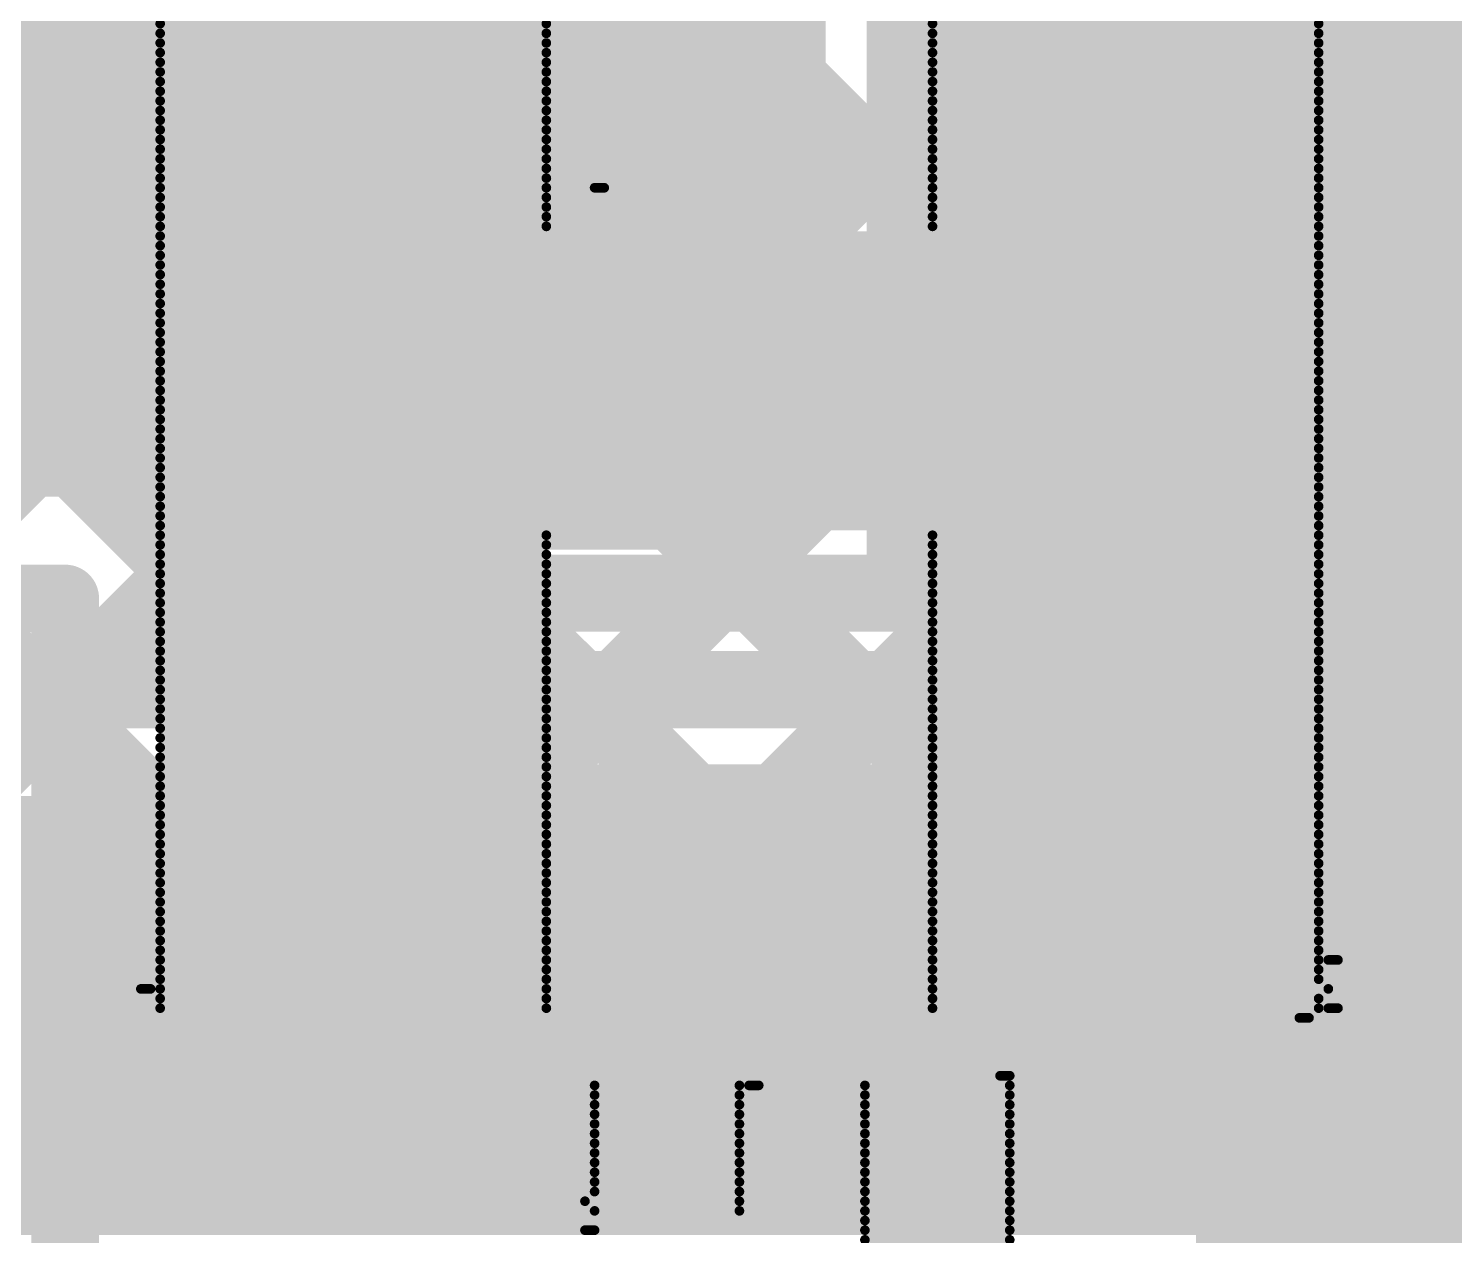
# Model space of a CAD drawing. Header units: millimetres. Extents: x 3.57 to 6.19, y 4.04 to 5.89.
# Drawn here: x 4.6362 to 4.7839, y 4.9235 to 5.0485 of the extents above; entities that cross this region are included whole.
import ezdxf

# ---------------------------------------------------------------- set-up
doc = ezdxf.new("R2010")
doc.units = ezdxf.units.MM
doc.header["$MEASUREMENT"] = 0
for name, color, linetype in [('BottomLayer', 5, 'Continuous'), ('BottomOverlay', 54, 'Continuous'), ('TopLayer', 1, 'Continuous'), ('TopOverlay', 2, 'Continuous'), ('TopPaste', 8, 'Continuous'), ('TopSolder', 216, 'Continuous')]:
    doc.layers.add(name, color=color, linetype=linetype)

# ---------------------------------------------------------------- blocks, each defined once
blk = doc.blocks.new('SOT_223_13')
at = {"layer": 'TopLayer'}
blk.add_solid([(0.07185, -0.1605), (0.10925, -0.1605), (0.07185, -0.07585), (0.10925, -0.07585)], dxfattribs=at)
at = {"layer": 'TopOverlay', "const_width": 0.007}
for points in [[(0.13045, 0.069), (0.13045, -0.068)], [(-0.12855, -0.068), (0.13045, -0.068)]]:
    blk.add_lwpolyline(points, dxfattribs=at)
at = {"layer": 'TopOverlay', "const_width": 0.0035}
blk.add_lwpolyline([(0.1287, -0.068, 1), (0.1322, -0.068, 1)], format="xyb", close=True, dxfattribs=at)
blk.add_lwpolyline([(0.1287, -0.068, 1), (0.1322, -0.068, 1)], format="xyb", close=True, dxfattribs=at)
at = {"layer": 'TopPaste'}
blk.add_solid([(0.07185, -0.1605), (0.10925, -0.1605), (0.07185, -0.07585), (0.10925, -0.07585)], dxfattribs=at)
at = {"layer": 'TopSolder'}
blk.add_solid([(0.06785, -0.1645), (0.11325, -0.1645), (0.06785, -0.07185), (0.11325, -0.07185)], dxfattribs=at)
blk = doc.blocks.new('BLM18AG121SN1D_36')
at = {"layer": 'TopLayer'}
for points in [[(-0.01575, -0.01701), (0.01575, -0.01701), (-0.01575, 0.01701), (0.01575, 0.01701)], [(0.03937, -0.01701), (0.07087, -0.01701), (0.03937, 0.01701), (0.07087, 0.01701)]]:
    blk.add_solid(points, dxfattribs=at)
at = {"layer": 'TopOverlay', "const_width": 0.01}
for points in [[(-0.022, -0.023), (-0.022, 0.023)], [(-0.022, 0.023), (0.077, 0.023)], [(0.077, -0.023), (0.077, 0.023)], [(-0.022, -0.023), (0.077, -0.023)]]:
    blk.add_lwpolyline(points, dxfattribs=at)
at = {"layer": 'TopOverlay', "const_width": 0.005}
for points in [[(-0.0245, 0.023, 1), (-0.0195, 0.023, 1)], [(-0.0245, 0.023, 1), (-0.0195, 0.023, 1)], [(0.0745, 0.023, 1), (0.0795, 0.023, 1)], [(0.0745, 0.023, 1), (0.0795, 0.023, 1)], [(-0.0245, -0.023, 1), (-0.0195, -0.023, 1)], [(-0.0245, -0.023, 1), (-0.0195, -0.023, 1)], [(0.0745, -0.023, 1), (0.0795, -0.023, 1)], [(0.0745, -0.023, 1), (0.0795, -0.023, 1)]]:
    blk.add_lwpolyline(points, format="xyb", close=True, dxfattribs=at)
at = {"layer": 'TopPaste'}
for points in [[(-0.01575, -0.01701), (0.01575, -0.01701), (-0.01575, 0.01701), (0.01575, 0.01701)], [(0.03937, -0.01701), (0.07087, -0.01701), (0.03937, 0.01701), (0.07087, 0.01701)]]:
    blk.add_solid(points, dxfattribs=at)
at = {"layer": 'TopSolder'}
for points in [[(-0.01975, -0.02101), (0.01975, -0.02101), (-0.01975, 0.02101), (0.01975, 0.02101)], [(0.03537, -0.02101), (0.07487, -0.02101), (0.03537, 0.02101), (0.07487, 0.02101)]]:
    blk.add_solid(points, dxfattribs=at)
blk = doc.blocks.new('C__0603_73')
at = {"layer": 'TopLayer'}
for points in [[(-0.045, 0.0175), (-0.045, -0.0175), (-0.015, 0.0175), (-0.015, -0.0175)], [(0.015, 0.0175), (0.015, -0.0175), (0.045, 0.0175), (0.045, -0.0175)]]:
    blk.add_solid(points, dxfattribs=at)
at = {"layer": 'TopOverlay', "const_width": 0.005}
for points in [[(-0.049, 0.021), (-0.049, -0.021)], [(-0.049, 0.021), (-0.018, 0.021)], [(0.018, 0.021), (0.049, 0.021)], [(0.049, 0.021), (0.049, -0.021)], [(-0.049, -0.021), (-0.018, -0.021)], [(0.018, -0.021), (0.049, -0.021)]]:
    blk.add_lwpolyline(points, dxfattribs=at)
at = {"layer": 'TopOverlay', "const_width": 0.0025}
for points in [[(-0.05025, 0.021, 1), (-0.04775, 0.021, 1)], [(-0.05025, 0.021, 1), (-0.04775, 0.021, 1)], [(-0.01925, 0.021, 1), (-0.01675, 0.021, 1)], [(0.01675, 0.021, 1), (0.01925, 0.021, 1)], [(0.04775, 0.021, 1), (0.05025, 0.021, 1)], [(0.04775, 0.021, 1), (0.05025, 0.021, 1)], [(-0.05025, -0.021, 1), (-0.04775, -0.021, 1)], [(-0.05025, -0.021, 1), (-0.04775, -0.021, 1)], [(-0.01925, -0.021, 1), (-0.01675, -0.021, 1)], [(0.01675, -0.021, 1), (0.01925, -0.021, 1)], [(0.04775, -0.021, 1), (0.05025, -0.021, 1)], [(0.04775, -0.021, 1), (0.05025, -0.021, 1)]]:
    blk.add_lwpolyline(points, format="xyb", close=True, dxfattribs=at)
at = {"layer": 'TopPaste'}
for points in [[(-0.045, 0.0175), (-0.045, -0.0175), (-0.015, 0.0175), (-0.015, -0.0175)], [(0.015, 0.0175), (0.015, -0.0175), (0.045, 0.0175), (0.045, -0.0175)]]:
    blk.add_solid(points, dxfattribs=at)
at = {"layer": 'TopSolder'}
for points in [[(-0.04736, 0.01986), (-0.04736, -0.01986), (-0.01264, 0.01986), (-0.01264, -0.01986)], [(0.01264, 0.01986), (0.01264, -0.01986), (0.04736, 0.01986), (0.04736, -0.01986)]]:
    blk.add_solid(points, dxfattribs=at)
blk = doc.blocks.new('C__0805_78')
at = {"layer": 'TopLayer'}
for points in [[(-0.06, -0.03), (-0.02, -0.03), (-0.06, 0.03), (-0.02, 0.03)], [(0.02, -0.03), (0.06, -0.03), (0.02, 0.03), (0.06, 0.03)]]:
    blk.add_solid(points, dxfattribs=at)
at = {"layer": 'TopOverlay', "const_width": 0.005}
for points in [[(-0.064, -0.034), (-0.064, 0.034)], [(-0.064, 0.034), (-0.024, 0.034)], [(0.024, 0.034), (0.064, 0.034)], [(0.064, -0.034), (0.064, 0.034)], [(-0.064, -0.034), (-0.024, -0.034)], [(0.024, -0.034), (0.064, -0.034)]]:
    blk.add_lwpolyline(points, dxfattribs=at)
at = {"layer": 'TopOverlay', "const_width": 0.0025}
for points in [[(-0.06525, 0.034, 1), (-0.06275, 0.034, 1)], [(-0.06525, 0.034, 1), (-0.06275, 0.034, 1)], [(-0.02525, 0.034, 1), (-0.02275, 0.034, 1)], [(0.02275, 0.034, 1), (0.02525, 0.034, 1)], [(0.06275, 0.034, 1), (0.06525, 0.034, 1)], [(0.06275, 0.034, 1), (0.06525, 0.034, 1)], [(-0.06525, -0.034, 1), (-0.06275, -0.034, 1)], [(-0.06525, -0.034, 1), (-0.06275, -0.034, 1)], [(-0.02525, -0.034, 1), (-0.02275, -0.034, 1)], [(0.02275, -0.034, 1), (0.02525, -0.034, 1)], [(0.06275, -0.034, 1), (0.06525, -0.034, 1)], [(0.06275, -0.034, 1), (0.06525, -0.034, 1)]]:
    blk.add_lwpolyline(points, format="xyb", close=True, dxfattribs=at)
at = {"layer": 'TopPaste'}
for points in [[(-0.06, -0.03), (-0.02, -0.03), (-0.06, 0.03), (-0.02, 0.03)], [(0.02, -0.03), (0.06, -0.03), (0.02, 0.03), (0.06, 0.03)]]:
    blk.add_solid(points, dxfattribs=at)
at = {"layer": 'TopSolder'}
for points in [[(-0.06276, -0.03276), (-0.01724, -0.03276), (-0.06276, 0.03276), (-0.01724, 0.03276)], [(0.01724, -0.03276), (0.06276, -0.03276), (0.01724, 0.03276), (0.06276, 0.03276)]]:
    blk.add_solid(points, dxfattribs=at)

msp = doc.modelspace()

# ---------------------------------------------------------------- linework, layer by layer
at = {"layer": 'BottomLayer'}
for points, const_width in [([(4.64837, 4.9595), (5.41615, 5.72728)], 0.008), ([(4.52813, 4.92411), (5.24219, 5.63817)], 0.008), ([(4.54227, 4.90996), (5.25094, 5.61863)], 0.008), ([(4.61969, 4.9591), (5.27334, 5.61275)], 0.008), ([(4.67666, 4.9595), (5.10918, 5.39202)], 0.008), ([(4.70494, 4.9595), (5.10729, 5.36185)], 0.008), ([(4.73323, 4.9595), (5.10729, 5.33356)], 0.008), ([(4.35944, 5.2855), (4.68544, 4.9595)], 0.008), ([(4.44429, 5.2855), (4.77029, 4.9595)], 0.008), ([(4.33394, 5.28271), (4.65715, 4.9595)], 0.008), ([(4.51853, 5.23955), (4.79858, 4.9595)], 0.008), ([(4.54686, 5.2395), (4.82686, 4.9595)], 0.008), ([(4.57514, 5.2395), (4.85514, 4.9595)], 0.008), ([(4.716, 5.138), (4.846, 5.008)], 0.025), ([(4.57228, 5.12923), (4.74201, 4.9595)], 0.008), ([(4.55871, 5.11451), (4.71372, 4.9595)], 0.008), ([(4.76151, 4.9595), (4.82496, 5.02295)], 0.008), ([(4.624, 4.9595), (4.87727, 4.9595)], 0.008), ([(4.624, 4.936), (4.887, 4.936)], 0.025)]:
    msp.add_lwpolyline(points, dxfattribs=dict(at, const_width=const_width))
for points, const_width in [([(4.64637, 4.9595, 1), (4.65037, 4.9595, 1)], 0.004), ([(4.65515, 4.9595, 1), (4.65915, 4.9595, 1)], 0.004), ([(4.67466, 4.9595, 1), (4.67866, 4.9595, 1)], 0.004), ([(4.68344, 4.9595, 1), (4.68744, 4.9595, 1)], 0.004), ([(4.70294, 4.9595, 1), (4.70694, 4.9595, 1)], 0.004), ([(4.71172, 4.9595, 1), (4.71572, 4.9595, 1)], 0.004), ([(4.73123, 4.9595, 1), (4.73523, 4.9595, 1)], 0.004), ([(4.74001, 4.9595, 1), (4.74401, 4.9595, 1)], 0.004), ([(4.75951, 4.9595, 1), (4.76351, 4.9595, 1)], 0.004), ([(4.76829, 4.9595, 1), (4.77229, 4.9595, 1)], 0.004), ([(4.61775, 4.936, 1), (4.63025, 4.936, 1)], 0.0125)]:
    msp.add_lwpolyline(points, format="xyb", close=True, dxfattribs=dict(at, const_width=const_width))
at = {"layer": 'BottomOverlay', "const_width": 0.001}
for points in [[(4.64983, 5.049), (4.68983, 5.049)], [(4.72983, 5.049), (4.76983, 5.049)], [(4.64983, 5.048), (4.68983, 5.048)], [(4.64983, 5.047), (4.68983, 5.047)], [(4.72983, 5.048), (4.76983, 5.048)], [(4.72983, 5.047), (4.76983, 5.047)], [(4.64983, 5.046), (4.68983, 5.046)], [(4.72983, 5.046), (4.76983, 5.046)], [(4.64983, 5.045), (4.68983, 5.045)], [(4.64983, 5.044), (4.68983, 5.044)], [(4.72983, 5.045), (4.76983, 5.045)], [(4.72983, 5.044), (4.76983, 5.044)], [(4.64983, 5.043), (4.68983, 5.043)], [(4.72983, 5.043), (4.76983, 5.043)], [(4.64983, 5.042), (4.68983, 5.042)], [(4.64983, 5.041), (4.68983, 5.041)], [(4.72983, 5.042), (4.76983, 5.042)], [(4.72983, 5.041), (4.76983, 5.041)], [(4.64983, 5.04), (4.68983, 5.04)], [(4.72983, 5.04), (4.76983, 5.04)], [(4.64983, 5.039), (4.68983, 5.039)], [(4.64983, 5.038), (4.68983, 5.038)], [(4.72983, 5.039), (4.76983, 5.039)], [(4.72983, 5.038), (4.76983, 5.038)], [(4.64983, 5.037), (4.68983, 5.037)], [(4.72983, 5.037), (4.76983, 5.037)], [(4.64983, 5.036), (4.68983, 5.036)], [(4.64983, 5.035), (4.68983, 5.035)], [(4.72983, 5.036), (4.76983, 5.036)], [(4.72983, 5.035), (4.76983, 5.035)], [(4.64983, 5.034), (4.68983, 5.034)], [(4.72983, 5.034), (4.76983, 5.034)], [(4.64983, 5.033), (4.68983, 5.033)], [(4.64983, 5.032), (4.68983, 5.032)], [(4.69483, 5.032), (4.69583, 5.032)], [(4.72983, 5.033), (4.76983, 5.033)], [(4.72983, 5.032), (4.76983, 5.032)], [(4.64983, 5.031), (4.68983, 5.031)], [(4.72983, 5.031), (4.76983, 5.031)], [(4.64983, 5.03), (4.68983, 5.03)], [(4.64983, 5.029), (4.68983, 5.029)], [(4.72983, 5.03), (4.76983, 5.03)], [(4.72983, 5.029), (4.76983, 5.029)], [(4.64983, 5.028), (4.68983, 5.028)], [(4.72983, 5.028), (4.76983, 5.028)], [(4.64983, 5.027), (4.76983, 5.027)], [(4.64983, 5.026), (4.76983, 5.026)], [(4.64983, 5.025), (4.76983, 5.025)], [(4.64983, 5.024), (4.76983, 5.024)], [(4.64983, 5.023), (4.76983, 5.023)], [(4.64983, 5.022), (4.76983, 5.022)], [(4.64983, 5.021), (4.76983, 5.021)], [(4.64983, 5.02), (4.76983, 5.02)], [(4.64983, 5.019), (4.76983, 5.019)], [(4.64983, 5.018), (4.76983, 5.018)], [(4.64983, 5.017), (4.76983, 5.017)], [(4.64983, 5.016), (4.76983, 5.016)], [(4.64983, 5.015), (4.76983, 5.015)], [(4.64983, 5.014), (4.76983, 5.014)], [(4.64983, 5.013), (4.76983, 5.013)], [(4.64983, 5.012), (4.76983, 5.012)], [(4.64983, 5.011), (4.76983, 5.011)], [(4.64983, 5.01), (4.76983, 5.01)], [(4.64983, 5.009), (4.76983, 5.009)], [(4.64983, 5.008), (4.76983, 5.008)], [(4.64983, 5.007), (4.76983, 5.007)], [(4.64983, 5.006), (4.76983, 5.006)], [(4.64983, 5.005), (4.76983, 5.005)], [(4.64983, 5.004), (4.76983, 5.004)], [(4.64983, 5.003), (4.76983, 5.003)], [(4.64983, 5.002), (4.76983, 5.002)], [(4.64983, 5.001), (4.76983, 5.001)], [(4.64983, 5), (4.76983, 5)], [(4.64983, 4.999), (4.76983, 4.999)], [(4.64983, 4.998), (4.76983, 4.998)], [(4.64983, 4.997), (4.76983, 4.997)], [(4.64983, 4.996), (4.68983, 4.996)], [(4.64983, 4.995), (4.68983, 4.995)], [(4.72983, 4.996), (4.76983, 4.996)], [(4.72983, 4.995), (4.76983, 4.995)], [(4.64983, 4.994), (4.68983, 4.994)], [(4.72983, 4.994), (4.76983, 4.994)], [(4.64983, 4.993), (4.68983, 4.993)], [(4.64983, 4.992), (4.68983, 4.992)], [(4.72983, 4.993), (4.76983, 4.993)], [(4.72983, 4.992), (4.76983, 4.992)], [(4.64983, 4.991), (4.68983, 4.991)], [(4.72983, 4.991), (4.76983, 4.991)], [(4.64983, 4.99), (4.68983, 4.99)], [(4.64983, 4.989), (4.68983, 4.989)], [(4.72983, 4.99), (4.76983, 4.99)], [(4.72983, 4.989), (4.76983, 4.989)], [(4.64983, 4.988), (4.68983, 4.988)], [(4.72983, 4.988), (4.76983, 4.988)], [(4.64983, 4.987), (4.68983, 4.987)], [(4.72983, 4.987), (4.76983, 4.987)], [(4.64983, 4.986), (4.68983, 4.986)], [(4.64983, 4.985), (4.68983, 4.985)], [(4.72983, 4.986), (4.76983, 4.986)], [(4.72983, 4.985), (4.76983, 4.985)], [(4.64983, 4.984), (4.68983, 4.984)], [(4.72983, 4.984), (4.76983, 4.984)], [(4.64983, 4.983), (4.68983, 4.983)], [(4.64983, 4.982), (4.68983, 4.982)], [(4.72983, 4.983), (4.76983, 4.983)], [(4.72983, 4.982), (4.76983, 4.982)], [(4.64983, 4.981), (4.68983, 4.981)], [(4.72983, 4.981), (4.76983, 4.981)], [(4.64983, 4.98), (4.68983, 4.98)], [(4.64983, 4.979), (4.68983, 4.979)], [(4.72983, 4.98), (4.76983, 4.98)], [(4.72983, 4.979), (4.76983, 4.979)], [(4.64983, 4.978), (4.68983, 4.978)], [(4.72983, 4.978), (4.76983, 4.978)], [(4.64983, 4.977), (4.68983, 4.977)], [(4.64983, 4.976), (4.68983, 4.976)], [(4.72983, 4.977), (4.76983, 4.977)], [(4.72983, 4.976), (4.76983, 4.976)], [(4.64983, 4.975), (4.68983, 4.975)], [(4.72983, 4.975), (4.76983, 4.975)], [(4.64983, 4.974), (4.68983, 4.974)], [(4.64983, 4.973), (4.68983, 4.973)], [(4.72983, 4.974), (4.76983, 4.974)], [(4.72983, 4.973), (4.76983, 4.973)], [(4.64983, 4.972), (4.68983, 4.972)], [(4.72983, 4.972), (4.76983, 4.972)], [(4.64983, 4.971), (4.68983, 4.971)], [(4.64983, 4.97), (4.68983, 4.97)], [(4.72983, 4.971), (4.76983, 4.971)], [(4.72983, 4.97), (4.76983, 4.97)], [(4.64983, 4.969), (4.68983, 4.969)], [(4.72983, 4.969), (4.76983, 4.969)], [(4.64983, 4.968), (4.68983, 4.968)], [(4.64983, 4.967), (4.68983, 4.967)], [(4.72983, 4.968), (4.76983, 4.968)], [(4.72983, 4.967), (4.76983, 4.967)], [(4.64983, 4.966), (4.68983, 4.966)], [(4.72983, 4.966), (4.76983, 4.966)], [(4.64983, 4.965), (4.68983, 4.965)], [(4.64983, 4.964), (4.68983, 4.964)], [(4.72983, 4.965), (4.76983, 4.965)], [(4.72983, 4.964), (4.76983, 4.964)], [(4.64983, 4.963), (4.68983, 4.963)], [(4.72983, 4.963), (4.76983, 4.963)], [(4.64983, 4.962), (4.68983, 4.962)], [(4.64983, 4.961), (4.68983, 4.961)], [(4.72983, 4.962), (4.76983, 4.962)], [(4.72983, 4.961), (4.76983, 4.961)], [(4.64983, 4.96), (4.68983, 4.96)], [(4.72983, 4.96), (4.76983, 4.96)], [(4.64983, 4.959), (4.68983, 4.959)], [(4.64983, 4.958), (4.68983, 4.958)], [(4.72983, 4.959), (4.76983, 4.959)], [(4.72983, 4.958), (4.76983, 4.958)], [(4.64983, 4.957), (4.68983, 4.957)], [(4.72983, 4.957), (4.76983, 4.957)], [(4.64983, 4.956), (4.68983, 4.956)], [(4.64983, 4.955), (4.68983, 4.955)], [(4.72983, 4.956), (4.76983, 4.956)], [(4.72983, 4.955), (4.76983, 4.955)], [(4.64983, 4.954), (4.68983, 4.954)], [(4.72983, 4.954), (4.76983, 4.954)], [(4.64983, 4.953), (4.68983, 4.953)], [(4.72983, 4.953), (4.76983, 4.953)], [(4.64983, 4.952), (4.68983, 4.952)], [(4.64983, 4.951), (4.68983, 4.951)], [(4.72983, 4.952), (4.76983, 4.952)], [(4.72983, 4.951), (4.76983, 4.951)], [(4.77083, 4.952), (4.77183, 4.952)], [(4.64983, 4.95), (4.68983, 4.95)], [(4.72983, 4.95), (4.76983, 4.95)], [(4.64783, 4.949), (4.64883, 4.949)], [(4.64983, 4.949), (4.68983, 4.949)], [(4.64983, 4.948), (4.68983, 4.948)], [(4.72983, 4.949), (4.77083, 4.949)], [(4.72983, 4.948), (4.76983, 4.948)], [(4.64983, 4.947), (4.68983, 4.947)], [(4.72983, 4.947), (4.76983, 4.947)], [(4.77083, 4.947), (4.77183, 4.947)], [(4.76783, 4.946), (4.76883, 4.946)], [(4.69483, 4.939), (4.70983, 4.939)], [(4.71083, 4.939), (4.71183, 4.939)], [(4.72283, 4.939), (4.73783, 4.939)], [(4.73683, 4.94), (4.73783, 4.94)], [(4.69483, 4.938), (4.70983, 4.938)], [(4.72283, 4.938), (4.73783, 4.938)], [(4.69483, 4.937), (4.70983, 4.937)], [(4.69483, 4.936), (4.70983, 4.936)], [(4.72283, 4.937), (4.73783, 4.937)], [(4.72283, 4.936), (4.73783, 4.936)], [(4.69483, 4.935), (4.70983, 4.935)], [(4.72283, 4.935), (4.73783, 4.935)], [(4.69483, 4.934), (4.70983, 4.934)], [(4.69483, 4.933), (4.70983, 4.933)], [(4.72283, 4.934), (4.73783, 4.934)], [(4.72283, 4.933), (4.73783, 4.933)], [(4.69483, 4.932), (4.70983, 4.932)], [(4.72283, 4.932), (4.73783, 4.932)], [(4.69483, 4.931), (4.70983, 4.931)], [(4.69483, 4.93), (4.70983, 4.93)], [(4.72283, 4.931), (4.73783, 4.931)], [(4.72283, 4.93), (4.73783, 4.93)], [(4.69483, 4.929), (4.70983, 4.929)], [(4.72283, 4.929), (4.73783, 4.929)], [(4.69383, 4.927), (4.70983, 4.927)], [(4.69483, 4.928), (4.70983, 4.928)], [(4.72283, 4.928), (4.73783, 4.928)], [(4.72283, 4.927), (4.73783, 4.927)], [(4.69483, 4.926), (4.70983, 4.926)], [(4.72283, 4.926), (4.73783, 4.926)], [(4.69383, 4.924), (4.69483, 4.924)], [(4.72283, 4.925), (4.73783, 4.925)], [(4.72283, 4.924), (4.73783, 4.924)], [(4.72283, 4.923), (4.73783, 4.923)]]:
    msp.add_lwpolyline(points, dxfattribs=at)
at = {"layer": 'BottomOverlay', "const_width": 0.0005}
for points in [[(4.64958, 5.049, 1), (4.65008, 5.049, 1)], [(4.68958, 5.049, 1), (4.69008, 5.049, 1)], [(4.72958, 5.049, 1), (4.73008, 5.049, 1)], [(4.76958, 5.049, 1), (4.77008, 5.049, 1)], [(4.64958, 5.048, 1), (4.65008, 5.048, 1)], [(4.64958, 5.047, 1), (4.65008, 5.047, 1)], [(4.68958, 5.048, 1), (4.69008, 5.048, 1)], [(4.68958, 5.047, 1), (4.69008, 5.047, 1)], [(4.72958, 5.048, 1), (4.73008, 5.048, 1)], [(4.72958, 5.047, 1), (4.73008, 5.047, 1)], [(4.76958, 5.048, 1), (4.77008, 5.048, 1)], [(4.76958, 5.047, 1), (4.77008, 5.047, 1)], [(4.64958, 5.046, 1), (4.65008, 5.046, 1)], [(4.68958, 5.046, 1), (4.69008, 5.046, 1)], [(4.72958, 5.046, 1), (4.73008, 5.046, 1)], [(4.76958, 5.046, 1), (4.77008, 5.046, 1)], [(4.64958, 5.045, 1), (4.65008, 5.045, 1)], [(4.64958, 5.044, 1), (4.65008, 5.044, 1)], [(4.68958, 5.045, 1), (4.69008, 5.045, 1)], [(4.68958, 5.044, 1), (4.69008, 5.044, 1)], [(4.72958, 5.045, 1), (4.73008, 5.045, 1)], [(4.72958, 5.044, 1), (4.73008, 5.044, 1)], [(4.76958, 5.045, 1), (4.77008, 5.045, 1)], [(4.76958, 5.044, 1), (4.77008, 5.044, 1)], [(4.64958, 5.043, 1), (4.65008, 5.043, 1)], [(4.68958, 5.043, 1), (4.69008, 5.043, 1)], [(4.72958, 5.043, 1), (4.73008, 5.043, 1)], [(4.76958, 5.043, 1), (4.77008, 5.043, 1)], [(4.64958, 5.042, 1), (4.65008, 5.042, 1)], [(4.64958, 5.041, 1), (4.65008, 5.041, 1)], [(4.68958, 5.042, 1), (4.69008, 5.042, 1)], [(4.68958, 5.041, 1), (4.69008, 5.041, 1)], [(4.72958, 5.042, 1), (4.73008, 5.042, 1)], [(4.72958, 5.041, 1), (4.73008, 5.041, 1)], [(4.76958, 5.042, 1), (4.77008, 5.042, 1)], [(4.76958, 5.041, 1), (4.77008, 5.041, 1)], [(4.64958, 5.04, 1), (4.65008, 5.04, 1)], [(4.68958, 5.04, 1), (4.69008, 5.04, 1)], [(4.72958, 5.04, 1), (4.73008, 5.04, 1)], [(4.76958, 5.04, 1), (4.77008, 5.04, 1)], [(4.64958, 5.039, 1), (4.65008, 5.039, 1)], [(4.64958, 5.038, 1), (4.65008, 5.038, 1)], [(4.68958, 5.039, 1), (4.69008, 5.039, 1)], [(4.68958, 5.038, 1), (4.69008, 5.038, 1)], [(4.72958, 5.039, 1), (4.73008, 5.039, 1)], [(4.72958, 5.038, 1), (4.73008, 5.038, 1)], [(4.76958, 5.039, 1), (4.77008, 5.039, 1)], [(4.76958, 5.038, 1), (4.77008, 5.038, 1)], [(4.64958, 5.037, 1), (4.65008, 5.037, 1)], [(4.68958, 5.037, 1), (4.69008, 5.037, 1)], [(4.72958, 5.037, 1), (4.73008, 5.037, 1)], [(4.76958, 5.037, 1), (4.77008, 5.037, 1)], [(4.64958, 5.036, 1), (4.65008, 5.036, 1)], [(4.64958, 5.035, 1), (4.65008, 5.035, 1)], [(4.68958, 5.036, 1), (4.69008, 5.036, 1)], [(4.68958, 5.035, 1), (4.69008, 5.035, 1)], [(4.72958, 5.036, 1), (4.73008, 5.036, 1)], [(4.72958, 5.035, 1), (4.73008, 5.035, 1)], [(4.76958, 5.036, 1), (4.77008, 5.036, 1)], [(4.76958, 5.035, 1), (4.77008, 5.035, 1)], [(4.64958, 5.034, 1), (4.65008, 5.034, 1)], [(4.68958, 5.034, 1), (4.69008, 5.034, 1)], [(4.72958, 5.034, 1), (4.73008, 5.034, 1)], [(4.76958, 5.034, 1), (4.77008, 5.034, 1)], [(4.64958, 5.033, 1), (4.65008, 5.033, 1)], [(4.64958, 5.032, 1), (4.65008, 5.032, 1)], [(4.68958, 5.033, 1), (4.69008, 5.033, 1)], [(4.68958, 5.032, 1), (4.69008, 5.032, 1)], [(4.69458, 5.032, 1), (4.69508, 5.032, 1)], [(4.69558, 5.032, 1), (4.69608, 5.032, 1)], [(4.72958, 5.033, 1), (4.73008, 5.033, 1)], [(4.72958, 5.032, 1), (4.73008, 5.032, 1)], [(4.76958, 5.033, 1), (4.77008, 5.033, 1)], [(4.76958, 5.032, 1), (4.77008, 5.032, 1)], [(4.64958, 5.031, 1), (4.65008, 5.031, 1)], [(4.68958, 5.031, 1), (4.69008, 5.031, 1)], [(4.72958, 5.031, 1), (4.73008, 5.031, 1)], [(4.76958, 5.031, 1), (4.77008, 5.031, 1)], [(4.64958, 5.03, 1), (4.65008, 5.03, 1)], [(4.64958, 5.029, 1), (4.65008, 5.029, 1)], [(4.68958, 5.03, 1), (4.69008, 5.03, 1)], [(4.68958, 5.029, 1), (4.69008, 5.029, 1)], [(4.72958, 5.03, 1), (4.73008, 5.03, 1)], [(4.72958, 5.029, 1), (4.73008, 5.029, 1)], [(4.76958, 5.03, 1), (4.77008, 5.03, 1)], [(4.76958, 5.029, 1), (4.77008, 5.029, 1)], [(4.64958, 5.028, 1), (4.65008, 5.028, 1)], [(4.68958, 5.028, 1), (4.69008, 5.028, 1)], [(4.72958, 5.028, 1), (4.73008, 5.028, 1)], [(4.76958, 5.028, 1), (4.77008, 5.028, 1)], [(4.64958, 5.027, 1), (4.65008, 5.027, 1)], [(4.64958, 5.026, 1), (4.65008, 5.026, 1)], [(4.76958, 5.027, 1), (4.77008, 5.027, 1)], [(4.76958, 5.026, 1), (4.77008, 5.026, 1)], [(4.64958, 5.025, 1), (4.65008, 5.025, 1)], [(4.76958, 5.025, 1), (4.77008, 5.025, 1)], [(4.64958, 5.024, 1), (4.65008, 5.024, 1)], [(4.64958, 5.023, 1), (4.65008, 5.023, 1)], [(4.76958, 5.024, 1), (4.77008, 5.024, 1)], [(4.76958, 5.023, 1), (4.77008, 5.023, 1)], [(4.64958, 5.022, 1), (4.65008, 5.022, 1)], [(4.76958, 5.022, 1), (4.77008, 5.022, 1)], [(4.64958, 5.021, 1), (4.65008, 5.021, 1)], [(4.64958, 5.02, 1), (4.65008, 5.02, 1)], [(4.76958, 5.021, 1), (4.77008, 5.021, 1)], [(4.76958, 5.02, 1), (4.77008, 5.02, 1)], [(4.64958, 5.019, 1), (4.65008, 5.019, 1)], [(4.76958, 5.019, 1), (4.77008, 5.019, 1)], [(4.64958, 5.018, 1), (4.65008, 5.018, 1)], [(4.76958, 5.018, 1), (4.77008, 5.018, 1)], [(4.64958, 5.017, 1), (4.65008, 5.017, 1)], [(4.64958, 5.016, 1), (4.65008, 5.016, 1)], [(4.76958, 5.017, 1), (4.77008, 5.017, 1)], [(4.76958, 5.016, 1), (4.77008, 5.016, 1)], [(4.64958, 5.015, 1), (4.65008, 5.015, 1)], [(4.76958, 5.015, 1), (4.77008, 5.015, 1)], [(4.64958, 5.014, 1), (4.65008, 5.014, 1)], [(4.64958, 5.013, 1), (4.65008, 5.013, 1)], [(4.76958, 5.014, 1), (4.77008, 5.014, 1)], [(4.76958, 5.013, 1), (4.77008, 5.013, 1)], [(4.64958, 5.012, 1), (4.65008, 5.012, 1)], [(4.76958, 5.012, 1), (4.77008, 5.012, 1)], [(4.64958, 5.011, 1), (4.65008, 5.011, 1)], [(4.64958, 5.01, 1), (4.65008, 5.01, 1)], [(4.76958, 5.011, 1), (4.77008, 5.011, 1)], [(4.76958, 5.01, 1), (4.77008, 5.01, 1)], [(4.64958, 5.009, 1), (4.65008, 5.009, 1)], [(4.76958, 5.009, 1), (4.77008, 5.009, 1)], [(4.64958, 5.008, 1), (4.65008, 5.008, 1)], [(4.64958, 5.007, 1), (4.65008, 5.007, 1)], [(4.76958, 5.008, 1), (4.77008, 5.008, 1)], [(4.76958, 5.007, 1), (4.77008, 5.007, 1)], [(4.64958, 5.006, 1), (4.65008, 5.006, 1)], [(4.76958, 5.006, 1), (4.77008, 5.006, 1)], [(4.64958, 5.005, 1), (4.65008, 5.005, 1)], [(4.64958, 5.004, 1), (4.65008, 5.004, 1)], [(4.76958, 5.005, 1), (4.77008, 5.005, 1)], [(4.76958, 5.004, 1), (4.77008, 5.004, 1)], [(4.64958, 5.003, 1), (4.65008, 5.003, 1)], [(4.76958, 5.003, 1), (4.77008, 5.003, 1)], [(4.64958, 5.002, 1), (4.65008, 5.002, 1)], [(4.64958, 5.001, 1), (4.65008, 5.001, 1)], [(4.76958, 5.002, 1), (4.77008, 5.002, 1)], [(4.76958, 5.001, 1), (4.77008, 5.001, 1)], [(4.64958, 5, 1), (4.65008, 5, 1)], [(4.76958, 5, 1), (4.77008, 5, 1)], [(4.64958, 4.999, 1), (4.65008, 4.999, 1)], [(4.64958, 4.998, 1), (4.65008, 4.998, 1)], [(4.76958, 4.999, 1), (4.77008, 4.999, 1)], [(4.76958, 4.998, 1), (4.77008, 4.998, 1)], [(4.64958, 4.997, 1), (4.65008, 4.997, 1)], [(4.76958, 4.997, 1), (4.77008, 4.997, 1)], [(4.64958, 4.996, 1), (4.65008, 4.996, 1)], [(4.64958, 4.995, 1), (4.65008, 4.995, 1)], [(4.68958, 4.996, 1), (4.69008, 4.996, 1)], [(4.68958, 4.995, 1), (4.69008, 4.995, 1)], [(4.72958, 4.996, 1), (4.73008, 4.996, 1)], [(4.72958, 4.995, 1), (4.73008, 4.995, 1)], [(4.76958, 4.996, 1), (4.77008, 4.996, 1)], [(4.76958, 4.995, 1), (4.77008, 4.995, 1)], [(4.64958, 4.994, 1), (4.65008, 4.994, 1)], [(4.68958, 4.994, 1), (4.69008, 4.994, 1)], [(4.72958, 4.994, 1), (4.73008, 4.994, 1)], [(4.76958, 4.994, 1), (4.77008, 4.994, 1)], [(4.64958, 4.993, 1), (4.65008, 4.993, 1)], [(4.64958, 4.992, 1), (4.65008, 4.992, 1)], [(4.68958, 4.993, 1), (4.69008, 4.993, 1)], [(4.68958, 4.992, 1), (4.69008, 4.992, 1)], [(4.72958, 4.993, 1), (4.73008, 4.993, 1)], [(4.72958, 4.992, 1), (4.73008, 4.992, 1)], [(4.76958, 4.993, 1), (4.77008, 4.993, 1)], [(4.76958, 4.992, 1), (4.77008, 4.992, 1)], [(4.64958, 4.991, 1), (4.65008, 4.991, 1)], [(4.68958, 4.991, 1), (4.69008, 4.991, 1)], [(4.72958, 4.991, 1), (4.73008, 4.991, 1)], [(4.76958, 4.991, 1), (4.77008, 4.991, 1)], [(4.64958, 4.99, 1), (4.65008, 4.99, 1)], [(4.64958, 4.989, 1), (4.65008, 4.989, 1)], [(4.68958, 4.99, 1), (4.69008, 4.99, 1)], [(4.68958, 4.989, 1), (4.69008, 4.989, 1)], [(4.72958, 4.99, 1), (4.73008, 4.99, 1)], [(4.72958, 4.989, 1), (4.73008, 4.989, 1)], [(4.76958, 4.99, 1), (4.77008, 4.99, 1)], [(4.76958, 4.989, 1), (4.77008, 4.989, 1)], [(4.64958, 4.988, 1), (4.65008, 4.988, 1)], [(4.68958, 4.988, 1), (4.69008, 4.988, 1)], [(4.72958, 4.988, 1), (4.73008, 4.988, 1)], [(4.76958, 4.988, 1), (4.77008, 4.988, 1)], [(4.64958, 4.987, 1), (4.65008, 4.987, 1)], [(4.68958, 4.987, 1), (4.69008, 4.987, 1)], [(4.72958, 4.987, 1), (4.73008, 4.987, 1)], [(4.76958, 4.987, 1), (4.77008, 4.987, 1)], [(4.64958, 4.986, 1), (4.65008, 4.986, 1)], [(4.64958, 4.985, 1), (4.65008, 4.985, 1)], [(4.68958, 4.986, 1), (4.69008, 4.986, 1)], [(4.68958, 4.985, 1), (4.69008, 4.985, 1)], [(4.72958, 4.986, 1), (4.73008, 4.986, 1)], [(4.72958, 4.985, 1), (4.73008, 4.985, 1)], [(4.76958, 4.986, 1), (4.77008, 4.986, 1)], [(4.76958, 4.985, 1), (4.77008, 4.985, 1)], [(4.64958, 4.984, 1), (4.65008, 4.984, 1)], [(4.68958, 4.984, 1), (4.69008, 4.984, 1)], [(4.72958, 4.984, 1), (4.73008, 4.984, 1)], [(4.76958, 4.984, 1), (4.77008, 4.984, 1)], [(4.64958, 4.983, 1), (4.65008, 4.983, 1)], [(4.64958, 4.982, 1), (4.65008, 4.982, 1)], [(4.68958, 4.983, 1), (4.69008, 4.983, 1)], [(4.68958, 4.982, 1), (4.69008, 4.982, 1)], [(4.72958, 4.983, 1), (4.73008, 4.983, 1)], [(4.72958, 4.982, 1), (4.73008, 4.982, 1)], [(4.76958, 4.983, 1), (4.77008, 4.983, 1)], [(4.76958, 4.982, 1), (4.77008, 4.982, 1)], [(4.64958, 4.981, 1), (4.65008, 4.981, 1)], [(4.68958, 4.981, 1), (4.69008, 4.981, 1)], [(4.72958, 4.981, 1), (4.73008, 4.981, 1)], [(4.76958, 4.981, 1), (4.77008, 4.981, 1)], [(4.64958, 4.98, 1), (4.65008, 4.98, 1)], [(4.64958, 4.979, 1), (4.65008, 4.979, 1)], [(4.68958, 4.98, 1), (4.69008, 4.98, 1)], [(4.68958, 4.979, 1), (4.69008, 4.979, 1)], [(4.72958, 4.98, 1), (4.73008, 4.98, 1)], [(4.72958, 4.979, 1), (4.73008, 4.979, 1)], [(4.76958, 4.98, 1), (4.77008, 4.98, 1)], [(4.76958, 4.979, 1), (4.77008, 4.979, 1)], [(4.64958, 4.978, 1), (4.65008, 4.978, 1)], [(4.68958, 4.978, 1), (4.69008, 4.978, 1)], [(4.72958, 4.978, 1), (4.73008, 4.978, 1)], [(4.76958, 4.978, 1), (4.77008, 4.978, 1)], [(4.64958, 4.977, 1), (4.65008, 4.977, 1)], [(4.64958, 4.976, 1), (4.65008, 4.976, 1)], [(4.68958, 4.977, 1), (4.69008, 4.977, 1)], [(4.68958, 4.976, 1), (4.69008, 4.976, 1)], [(4.72958, 4.977, 1), (4.73008, 4.977, 1)], [(4.72958, 4.976, 1), (4.73008, 4.976, 1)], [(4.76958, 4.977, 1), (4.77008, 4.977, 1)], [(4.76958, 4.976, 1), (4.77008, 4.976, 1)], [(4.64958, 4.975, 1), (4.65008, 4.975, 1)], [(4.68958, 4.975, 1), (4.69008, 4.975, 1)], [(4.72958, 4.975, 1), (4.73008, 4.975, 1)], [(4.76958, 4.975, 1), (4.77008, 4.975, 1)], [(4.64958, 4.974, 1), (4.65008, 4.974, 1)], [(4.64958, 4.973, 1), (4.65008, 4.973, 1)], [(4.68958, 4.974, 1), (4.69008, 4.974, 1)], [(4.68958, 4.973, 1), (4.69008, 4.973, 1)], [(4.72958, 4.974, 1), (4.73008, 4.974, 1)], [(4.72958, 4.973, 1), (4.73008, 4.973, 1)], [(4.76958, 4.974, 1), (4.77008, 4.974, 1)], [(4.76958, 4.973, 1), (4.77008, 4.973, 1)], [(4.64958, 4.972, 1), (4.65008, 4.972, 1)], [(4.68958, 4.972, 1), (4.69008, 4.972, 1)], [(4.72958, 4.972, 1), (4.73008, 4.972, 1)], [(4.76958, 4.972, 1), (4.77008, 4.972, 1)], [(4.64958, 4.971, 1), (4.65008, 4.971, 1)], [(4.64958, 4.97, 1), (4.65008, 4.97, 1)], [(4.68958, 4.971, 1), (4.69008, 4.971, 1)], [(4.68958, 4.97, 1), (4.69008, 4.97, 1)], [(4.72958, 4.971, 1), (4.73008, 4.971, 1)], [(4.72958, 4.97, 1), (4.73008, 4.97, 1)], [(4.76958, 4.971, 1), (4.77008, 4.971, 1)], [(4.76958, 4.97, 1), (4.77008, 4.97, 1)], [(4.64958, 4.969, 1), (4.65008, 4.969, 1)], [(4.68958, 4.969, 1), (4.69008, 4.969, 1)], [(4.72958, 4.969, 1), (4.73008, 4.969, 1)], [(4.76958, 4.969, 1), (4.77008, 4.969, 1)], [(4.64958, 4.968, 1), (4.65008, 4.968, 1)], [(4.64958, 4.967, 1), (4.65008, 4.967, 1)], [(4.68958, 4.968, 1), (4.69008, 4.968, 1)], [(4.68958, 4.967, 1), (4.69008, 4.967, 1)], [(4.72958, 4.968, 1), (4.73008, 4.968, 1)], [(4.72958, 4.967, 1), (4.73008, 4.967, 1)], [(4.76958, 4.968, 1), (4.77008, 4.968, 1)], [(4.76958, 4.967, 1), (4.77008, 4.967, 1)], [(4.64958, 4.966, 1), (4.65008, 4.966, 1)], [(4.68958, 4.966, 1), (4.69008, 4.966, 1)], [(4.72958, 4.966, 1), (4.73008, 4.966, 1)], [(4.76958, 4.966, 1), (4.77008, 4.966, 1)], [(4.64958, 4.965, 1), (4.65008, 4.965, 1)], [(4.64958, 4.964, 1), (4.65008, 4.964, 1)], [(4.68958, 4.965, 1), (4.69008, 4.965, 1)], [(4.68958, 4.964, 1), (4.69008, 4.964, 1)], [(4.72958, 4.965, 1), (4.73008, 4.965, 1)], [(4.72958, 4.964, 1), (4.73008, 4.964, 1)], [(4.76958, 4.965, 1), (4.77008, 4.965, 1)], [(4.76958, 4.964, 1), (4.77008, 4.964, 1)], [(4.64958, 4.963, 1), (4.65008, 4.963, 1)], [(4.68958, 4.963, 1), (4.69008, 4.963, 1)], [(4.72958, 4.963, 1), (4.73008, 4.963, 1)], [(4.76958, 4.963, 1), (4.77008, 4.963, 1)], [(4.64958, 4.962, 1), (4.65008, 4.962, 1)], [(4.64958, 4.961, 1), (4.65008, 4.961, 1)], [(4.68958, 4.962, 1), (4.69008, 4.962, 1)], [(4.68958, 4.961, 1), (4.69008, 4.961, 1)], [(4.72958, 4.962, 1), (4.73008, 4.962, 1)], [(4.72958, 4.961, 1), (4.73008, 4.961, 1)], [(4.76958, 4.962, 1), (4.77008, 4.962, 1)], [(4.76958, 4.961, 1), (4.77008, 4.961, 1)], [(4.64958, 4.96, 1), (4.65008, 4.96, 1)], [(4.68958, 4.96, 1), (4.69008, 4.96, 1)], [(4.72958, 4.96, 1), (4.73008, 4.96, 1)], [(4.76958, 4.96, 1), (4.77008, 4.96, 1)], [(4.64958, 4.959, 1), (4.65008, 4.959, 1)], [(4.64958, 4.958, 1), (4.65008, 4.958, 1)], [(4.68958, 4.959, 1), (4.69008, 4.959, 1)], [(4.68958, 4.958, 1), (4.69008, 4.958, 1)], [(4.72958, 4.959, 1), (4.73008, 4.959, 1)], [(4.72958, 4.958, 1), (4.73008, 4.958, 1)], [(4.76958, 4.959, 1), (4.77008, 4.959, 1)], [(4.76958, 4.958, 1), (4.77008, 4.958, 1)], [(4.64958, 4.957, 1), (4.65008, 4.957, 1)], [(4.68958, 4.957, 1), (4.69008, 4.957, 1)], [(4.72958, 4.957, 1), (4.73008, 4.957, 1)], [(4.76958, 4.957, 1), (4.77008, 4.957, 1)], [(4.64958, 4.956, 1), (4.65008, 4.956, 1)], [(4.64958, 4.955, 1), (4.65008, 4.955, 1)], [(4.68958, 4.956, 1), (4.69008, 4.956, 1)], [(4.68958, 4.955, 1), (4.69008, 4.955, 1)], [(4.72958, 4.956, 1), (4.73008, 4.956, 1)], [(4.72958, 4.955, 1), (4.73008, 4.955, 1)], [(4.76958, 4.956, 1), (4.77008, 4.956, 1)], [(4.76958, 4.955, 1), (4.77008, 4.955, 1)], [(4.64958, 4.954, 1), (4.65008, 4.954, 1)], [(4.68958, 4.954, 1), (4.69008, 4.954, 1)], [(4.72958, 4.954, 1), (4.73008, 4.954, 1)], [(4.76958, 4.954, 1), (4.77008, 4.954, 1)], [(4.64958, 4.953, 1), (4.65008, 4.953, 1)], [(4.68958, 4.953, 1), (4.69008, 4.953, 1)], [(4.72958, 4.953, 1), (4.73008, 4.953, 1)], [(4.76958, 4.953, 1), (4.77008, 4.953, 1)], [(4.64958, 4.952, 1), (4.65008, 4.952, 1)], [(4.64958, 4.951, 1), (4.65008, 4.951, 1)], [(4.68958, 4.952, 1), (4.69008, 4.952, 1)], [(4.68958, 4.951, 1), (4.69008, 4.951, 1)], [(4.72958, 4.952, 1), (4.73008, 4.952, 1)], [(4.72958, 4.951, 1), (4.73008, 4.951, 1)], [(4.76958, 4.952, 1), (4.77008, 4.952, 1)], [(4.76958, 4.951, 1), (4.77008, 4.951, 1)], [(4.77058, 4.952, 1), (4.77108, 4.952, 1)], [(4.77158, 4.952, 1), (4.77208, 4.952, 1)], [(4.64958, 4.95, 1), (4.65008, 4.95, 1)], [(4.68958, 4.95, 1), (4.69008, 4.95, 1)], [(4.72958, 4.95, 1), (4.73008, 4.95, 1)], [(4.76958, 4.95, 1), (4.77008, 4.95, 1)], [(4.64758, 4.949, 1), (4.64808, 4.949, 1)], [(4.64858, 4.949, 1), (4.64908, 4.949, 1)], [(4.64958, 4.949, 1), (4.65008, 4.949, 1)], [(4.64958, 4.948, 1), (4.65008, 4.948, 1)], [(4.68958, 4.949, 1), (4.69008, 4.949, 1)], [(4.68958, 4.948, 1), (4.69008, 4.948, 1)], [(4.72958, 4.949, 1), (4.73008, 4.949, 1)], [(4.72958, 4.948, 1), (4.73008, 4.948, 1)], [(4.76958, 4.948, 1), (4.77008, 4.948, 1)], [(4.77058, 4.949, 1), (4.77108, 4.949, 1)], [(4.64958, 4.947, 1), (4.65008, 4.947, 1)], [(4.68958, 4.947, 1), (4.69008, 4.947, 1)], [(4.72958, 4.947, 1), (4.73008, 4.947, 1)], [(4.76958, 4.947, 1), (4.77008, 4.947, 1)], [(4.77058, 4.947, 1), (4.77108, 4.947, 1)], [(4.77158, 4.947, 1), (4.77208, 4.947, 1)], [(4.76758, 4.946, 1), (4.76808, 4.946, 1)], [(4.76858, 4.946, 1), (4.76908, 4.946, 1)], [(4.69458, 4.939, 1), (4.69508, 4.939, 1)], [(4.70958, 4.939, 1), (4.71008, 4.939, 1)], [(4.71058, 4.939, 1), (4.71108, 4.939, 1)], [(4.71158, 4.939, 1), (4.71208, 4.939, 1)], [(4.72258, 4.939, 1), (4.72308, 4.939, 1)], [(4.73658, 4.94, 1), (4.73708, 4.94, 1)], [(4.73758, 4.94, 1), (4.73808, 4.94, 1)], [(4.73758, 4.939, 1), (4.73808, 4.939, 1)], [(4.69458, 4.938, 1), (4.69508, 4.938, 1)], [(4.70958, 4.938, 1), (4.71008, 4.938, 1)], [(4.72258, 4.938, 1), (4.72308, 4.938, 1)], [(4.73758, 4.938, 1), (4.73808, 4.938, 1)], [(4.69458, 4.937, 1), (4.69508, 4.937, 1)], [(4.69458, 4.936, 1), (4.69508, 4.936, 1)], [(4.70958, 4.937, 1), (4.71008, 4.937, 1)], [(4.70958, 4.936, 1), (4.71008, 4.936, 1)], [(4.72258, 4.937, 1), (4.72308, 4.937, 1)], [(4.72258, 4.936, 1), (4.72308, 4.936, 1)], [(4.73758, 4.937, 1), (4.73808, 4.937, 1)], [(4.73758, 4.936, 1), (4.73808, 4.936, 1)], [(4.69458, 4.935, 1), (4.69508, 4.935, 1)], [(4.70958, 4.935, 1), (4.71008, 4.935, 1)], [(4.72258, 4.935, 1), (4.72308, 4.935, 1)], [(4.73758, 4.935, 1), (4.73808, 4.935, 1)], [(4.69458, 4.934, 1), (4.69508, 4.934, 1)], [(4.69458, 4.933, 1), (4.69508, 4.933, 1)], [(4.70958, 4.934, 1), (4.71008, 4.934, 1)], [(4.70958, 4.933, 1), (4.71008, 4.933, 1)], [(4.72258, 4.934, 1), (4.72308, 4.934, 1)], [(4.72258, 4.933, 1), (4.72308, 4.933, 1)], [(4.73758, 4.934, 1), (4.73808, 4.934, 1)], [(4.73758, 4.933, 1), (4.73808, 4.933, 1)], [(4.69458, 4.932, 1), (4.69508, 4.932, 1)], [(4.70958, 4.932, 1), (4.71008, 4.932, 1)], [(4.72258, 4.932, 1), (4.72308, 4.932, 1)], [(4.73758, 4.932, 1), (4.73808, 4.932, 1)], [(4.69458, 4.931, 1), (4.69508, 4.931, 1)], [(4.69458, 4.93, 1), (4.69508, 4.93, 1)], [(4.70958, 4.931, 1), (4.71008, 4.931, 1)], [(4.70958, 4.93, 1), (4.71008, 4.93, 1)], [(4.72258, 4.931, 1), (4.72308, 4.931, 1)], [(4.72258, 4.93, 1), (4.72308, 4.93, 1)], [(4.73758, 4.931, 1), (4.73808, 4.931, 1)], [(4.73758, 4.93, 1), (4.73808, 4.93, 1)], [(4.69458, 4.929, 1), (4.69508, 4.929, 1)], [(4.70958, 4.929, 1), (4.71008, 4.929, 1)], [(4.72258, 4.929, 1), (4.72308, 4.929, 1)], [(4.73758, 4.929, 1), (4.73808, 4.929, 1)], [(4.69358, 4.927, 1), (4.69408, 4.927, 1)], [(4.69458, 4.928, 1), (4.69508, 4.928, 1)], [(4.70958, 4.928, 1), (4.71008, 4.928, 1)], [(4.70958, 4.927, 1), (4.71008, 4.927, 1)], [(4.72258, 4.928, 1), (4.72308, 4.928, 1)], [(4.72258, 4.927, 1), (4.72308, 4.927, 1)], [(4.73758, 4.928, 1), (4.73808, 4.928, 1)], [(4.73758, 4.927, 1), (4.73808, 4.927, 1)], [(4.69458, 4.926, 1), (4.69508, 4.926, 1)], [(4.70958, 4.926, 1), (4.71008, 4.926, 1)], [(4.72258, 4.926, 1), (4.72308, 4.926, 1)], [(4.73758, 4.926, 1), (4.73808, 4.926, 1)], [(4.69358, 4.924, 1), (4.69408, 4.924, 1)], [(4.69458, 4.924, 1), (4.69508, 4.924, 1)], [(4.72258, 4.925, 1), (4.72308, 4.925, 1)], [(4.72258, 4.924, 1), (4.72308, 4.924, 1)], [(4.73758, 4.925, 1), (4.73808, 4.925, 1)], [(4.73758, 4.924, 1), (4.73808, 4.924, 1)], [(4.72258, 4.923, 1), (4.72308, 4.923, 1)], [(4.73758, 4.923, 1), (4.73808, 4.923, 1)]]:
    msp.add_lwpolyline(points, format="xyb", close=True, dxfattribs=at)
at = {"layer": 'TopLayer'}
for points, const_width in [([(4.742, 4.987), (4.742, 5.075)], 0.008), ([(4.727, 4.99), (4.727, 5.072)], 0.008), ([(4.776, 5.031), (4.776, 5.071)], 0.01), ([(4.727, 5.05936), (4.742, 5.04436)], 0.008), ([(4.727, 5.03813), (4.742, 5.05313)], 0.008), ([(4.63512, 5.032), (4.695, 5.032)], 0.025), ([(4.746, 5.031), (4.776, 5.031)], 0.01), ([(4.776, 5.031), (4.806, 5.031)], 0.01), ([(4.727, 5.03108), (4.742, 5.01608)], 0.008), ([(4.727, 5.00984), (4.742, 5.02484)], 0.008), ([(4.66187, 5.00399), (4.66187, 5.0085)], 0.008), ([(4.66187, 5.0085), (4.665, 5.0085)], 0.008), ([(4.665, 4.99), (4.665, 5.0085)], 0.008), ([(4.614, 4.9817), (4.6363, 5.00399)], 0.008), ([(4.614, 5.00399), (4.66187, 5.00399)], 0.008), ([(4.64059, 4.98), (4.665, 5.00441)], 0.008), ([(4.64095, 5.00399), (4.66494, 4.98)], 0.008), ([(4.614, 5.00265), (4.63665, 4.98)], 0.008), ([(4.727, 5.00279), (4.742, 4.98779)], 0.008), ([(4.72544, 4.98), (4.742, 4.99656)], 0.008), ([(4.665, 4.99), (4.727, 4.99)], 0.008), ([(4.66887, 4.98), (4.67887, 4.99)], 0.008), ([(4.68322, 4.99), (4.69322, 4.98)], 0.008), ([(4.69716, 4.98), (4.70716, 4.99)], 0.008), ([(4.71151, 4.99), (4.72151, 4.98)], 0.008), ([(4.742, 4.987), (4.7455, 4.987)], 0.008), ([(4.74279, 4.987), (4.7455, 4.98429)], 0.008), ([(4.7455, 4.98), (4.7455, 4.987)], 0.008), ([(4.614, 4.98), (4.7455, 4.98)], 0.008), ([(4.777, 4.968), (4.8045, 4.968)], 0.01), ([(4.777, 4.943), (4.777, 4.968)], 0.01), ([(4.747, 4.939), (4.8085, 4.939)], 0.008), ([(4.747, 4.934), (4.747, 4.939)], 0.008), ([(4.76251, 4.939), (4.76751, 4.934)], 0.008), ([(4.76429, 4.934), (4.76929, 4.939)], 0.008), ([(4.7485, 4.934), (4.8055, 4.934)], 0.008), ([(4.7485, 4.934), (4.8055, 4.934)], 0.008)]:
    msp.add_lwpolyline(points, dxfattribs=dict(at, const_width=const_width))
for points, const_width in [([(4.74, 5.04436, 1), (4.744, 5.04436, 1)], 0.004), ([(4.62887, 5.032, 1), (4.64137, 5.032, 1)], 0.0125), ([(4.68875, 5.032, 1), (4.70125, 5.032, 1)], 0.0125), ([(4.725, 5.03813, 1), (4.729, 5.03813, 1)], 0.004), ([(4.7435, 5.031, 1), (4.7485, 5.031, 1)], 0.005), ([(4.7735, 5.031, 1), (4.7785, 5.031, 1)], 0.005), ([(4.7735, 5.031, 1), (4.7785, 5.031, 1)], 0.005), ([(4.7735, 5.031, 1), (4.7785, 5.031, 1)], 0.005), ([(4.725, 5.03108, 1), (4.729, 5.03108, 1)], 0.004), ([(4.74, 5.02484, 1), (4.744, 5.02484, 1)], 0.004), ([(4.74, 5.01608, 1), (4.744, 5.01608, 1)], 0.004), ([(4.725, 5.00984, 1), (4.729, 5.00984, 1)], 0.004), ([(4.65987, 5.0085, 1), (4.66387, 5.0085, 1)], 0.004), ([(4.65987, 5.0085, 1), (4.66387, 5.0085, 1)], 0.004), ([(4.663, 5.0085, 1), (4.667, 5.0085, 1)], 0.004), ([(4.663, 5.0085, 1), (4.667, 5.0085, 1)], 0.004), ([(4.6343, 5.00399, 1), (4.6383, 5.00399, 1)], 0.004), ([(4.63895, 5.00399, 1), (4.64295, 5.00399, 1)], 0.004), ([(4.65987, 5.00399, 1), (4.66387, 5.00399, 1)], 0.004), ([(4.65987, 5.00399, 1), (4.66387, 5.00399, 1)], 0.004), ([(4.663, 5.00441, 1), (4.667, 5.00441, 1)], 0.004), ([(4.725, 5.00279, 1), (4.729, 5.00279, 1)], 0.004), ([(4.74, 4.99656, 1), (4.744, 4.99656, 1)], 0.004), ([(4.663, 4.99, 1), (4.667, 4.99, 1)], 0.004), ([(4.663, 4.99, 1), (4.667, 4.99, 1)], 0.004), ([(4.67687, 4.99, 1), (4.68087, 4.99, 1)], 0.004), ([(4.68122, 4.99, 1), (4.68522, 4.99, 1)], 0.004), ([(4.70516, 4.99, 1), (4.70916, 4.99, 1)], 0.004), ([(4.70951, 4.99, 1), (4.71351, 4.99, 1)], 0.004), ([(4.725, 4.99, 1), (4.729, 4.99, 1)], 0.004), ([(4.725, 4.99, 1), (4.729, 4.99, 1)], 0.004), ([(4.74, 4.98779, 1), (4.744, 4.98779, 1)], 0.004), ([(4.74, 4.987, 1), (4.744, 4.987, 1)], 0.004), ([(4.74, 4.987, 1), (4.744, 4.987, 1)], 0.004), ([(4.74079, 4.987, 1), (4.74479, 4.987, 1)], 0.004), ([(4.7435, 4.987, 1), (4.7475, 4.987, 1)], 0.004), ([(4.7435, 4.987, 1), (4.7475, 4.987, 1)], 0.004), ([(4.7435, 4.98429, 1), (4.7475, 4.98429, 1)], 0.004), ([(4.63465, 4.98, 1), (4.63865, 4.98, 1)], 0.004), ([(4.63859, 4.98, 1), (4.64259, 4.98, 1)], 0.004), ([(4.66294, 4.98, 1), (4.66694, 4.98, 1)], 0.004), ([(4.66687, 4.98, 1), (4.67087, 4.98, 1)], 0.004), ([(4.69122, 4.98, 1), (4.69522, 4.98, 1)], 0.004), ([(4.69516, 4.98, 1), (4.69916, 4.98, 1)], 0.004), ([(4.71951, 4.98, 1), (4.72351, 4.98, 1)], 0.004), ([(4.72344, 4.98, 1), (4.72744, 4.98, 1)], 0.004), ([(4.7435, 4.98, 1), (4.7475, 4.98, 1)], 0.004), ([(4.7435, 4.98, 1), (4.7475, 4.98, 1)], 0.004), ([(4.7745, 4.968, 1), (4.7795, 4.968, 1)], 0.005), ([(4.7745, 4.968, 1), (4.7795, 4.968, 1)], 0.005), ([(4.7745, 4.943, 1), (4.7795, 4.943, 1)], 0.005), ([(4.745, 4.939, 1), (4.749, 4.939, 1)], 0.004), ([(4.745, 4.939, 1), (4.749, 4.939, 1)], 0.004), ([(4.76051, 4.939, 1), (4.76451, 4.939, 1)], 0.004), ([(4.76729, 4.939, 1), (4.77129, 4.939, 1)], 0.004), ([(4.745, 4.934, 1), (4.749, 4.934, 1)], 0.004), ([(4.7465, 4.934, 1), (4.7505, 4.934, 1)], 0.004), ([(4.7465, 4.934, 1), (4.7505, 4.934, 1)], 0.004), ([(4.76229, 4.934, 1), (4.76629, 4.934, 1)], 0.004), ([(4.76551, 4.934, 1), (4.76951, 4.934, 1)], 0.004)]:
    msp.add_lwpolyline(points, format="xyb", close=True, dxfattribs=dict(at, const_width=const_width))
for points in [[(4.755, 4.931), (4.986, 4.931), (4.755, 5.061), (4.986, 5.061)], [(4.561, 4.969), (4.561, 4.925), (4.736, 4.969), (4.736, 4.925)]]:
    msp.add_solid(points, dxfattribs=at)

# ---------------------------------------------------------------- block references
for name, p, rotation in [('C__0805_78', (4.736, 5.031), 360), ('BLM18AG121SN1D_36', (4.58, 5.032), 360), ('SOT_223_13', (4.572, 4.859), 90), ('C__0603_73', (4.777, 4.938), 90)]:
    msp.add_blockref(name, p, dxfattribs=dict(rotation=rotation))

doc.saveas('drawing.dxf')
